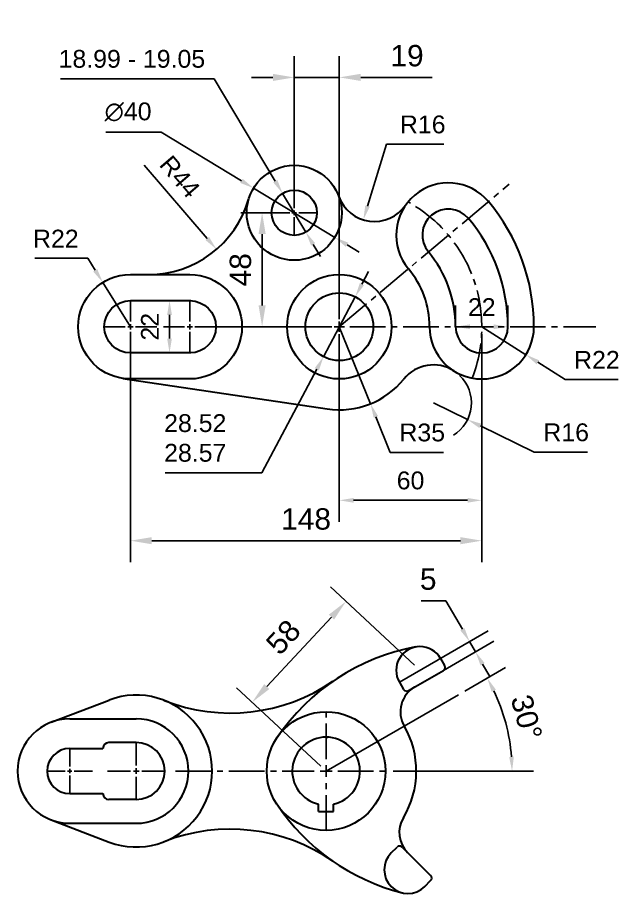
# Model space of a CAD drawing. Header units: millimetres. Extents: x -969 to -345, y 564 to 945.
# Drawn here: x -598.6 to -345.4, y 575.9 to 944.8 of the extents above; entities that cross this region are included whole.
import ezdxf

# ---------------------------------------------------------------- set-up
doc = ezdxf.new("R2010")
doc.units = ezdxf.units.MM
doc.header["$LTSCALE"] = 20
doc.header["$MEASUREMENT"] = 0
doc.linetypes.add('CENTER2', pattern=[1.125, 0.75, -0.125, 0.125, -0.125])
doc.styles.get("Standard").update_dxf_attribs({"font": 'arial.ttf'})
doc.dimstyles.get("Standard").update_dxf_attribs({"dimscale": 50, "dimtxt": 0.18, "dimasz": 0.18, "dimexe": 0.18, "dimexo": 0.0625, "dimgap": 0.09, "dimtad": 1, "dimtoh": 1, "dimdec": 4, "dimdsep": 46, "dimtxsty": 'Standard', "dimcen": 0.09, "dimadec": 0, "dimazin": 0, "dimtfac": 1, "dimtdec": 4, "dimtmove": 0, "dimatfit": 3, "dimfxl": 1, "dimtolj": 1, "dimtzin": 0, "dimarcsym": 0})

# ---------------------------------------------------------------- blocks, each defined once
blk = doc.blocks.new('*U40')
at = {"color": 0, "linetype": 'CENTER2', "transparency": 16777216}
for p, q in [((0, 4.4), (0, 80.67)), ((-52, 0), (-4.4, 0)), ((4.4, 0), (108.09, 0)), ((0, -45.39), (0, -4.4))]:
    blk.add_line(p, q, dxfattribs=at)
at = {"color": 0, "linetype": 'Continuous', "transparency": 16777216}
for p, q in [((-2.2, 0), (2.2, 0)), ((0, -2.2), (0, 2.2))]:
    blk.add_line(p, q, dxfattribs=at)
blk = doc.blocks.new('*U41')
at = {"color": 0, "linetype": 'CENTER2', "transparency": 16777216}
for p, q in [((0, 2.2), (0, 11.12)), ((-11.12, 0), (-2.2, 0)), ((2.2, 0), (11.12, 0)), ((0, -11.12), (0, -2.2))]:
    blk.add_line(p, q, dxfattribs=at)
at = {"color": 0, "linetype": 'Continuous', "transparency": 16777216}
for p, q in [((-1.1, 0), (1.1, 0)), ((0, -1.1), (0, 1.1))]:
    blk.add_line(p, q, dxfattribs=at)
blk = doc.blocks.new('*U42')
at = {"color": 0, "linetype": 'CENTER2', "transparency": 16777216}
for p, q in [((0, 2.2), (0, 11.12)), ((-11.12, 0), (-2.2, 0)), ((2.2, 0), (11.12, 0)), ((0, -11.12), (0, -2.2))]:
    blk.add_line(p, q, dxfattribs=at)
at = {"color": 0, "linetype": 'Continuous', "transparency": 16777216}
for p, q in [((-1.1, 0), (1.1, 0)), ((0, -1.1), (0, 1.1))]:
    blk.add_line(p, q, dxfattribs=at)
blk = doc.blocks.new('*U43')
at = {"color": 0, "linetype": 'CENTER2', "transparency": 16777216}
for p, q in [((0, 1.902), (0, 9.63)), ((-9.63, 0), (-1.902, 0)), ((1.902, 0), (9.63, 0)), ((0, -9.63), (0, -1.902))]:
    blk.add_line(p, q, dxfattribs=at)
at = {"color": 0, "linetype": 'Continuous', "transparency": 16777216}
for p, q in [((-0.951, 0), (0.951, 0)), ((0, -0.951), (0, 0.951))]:
    blk.add_line(p, q, dxfattribs=at)
blk = doc.blocks.new('*D44')
at = {"color": 0, "lineweight": -2, "transparency": 16777216}
for p, q in [((-591.35, 843.39), (-569, 843.39)), ((-569, 843.39), (-565.83, 838.3)), ((-551.01, 814.54), (-562.65, 833.21))]:
    blk.add_line(p, q, dxfattribs=at)
at = {"color": 0, "transparency": 16777216}
blk.add_solid([(-564.98, 838.83), (-566.68, 837.77), (-562.65, 833.21)], dxfattribs=at)
at = {"layer": 'Defpoints', "color": 0, "transparency": 16777216}
for p in [(-562.65, 833.21), (-551.01, 814.54)]:
    blk.add_point(p, dxfattribs=at)
at = {"color": 0, "transparency": 16777216, "insert": (-582.43, 851.66), "char_height": 7.5, "attachment_point": 5}
blk.add_mtext('\\A1;R22', dxfattribs=at)
blk = doc.blocks.new('*D45')
at = {"color": 0, "lineweight": -2, "transparency": 16777216}
for p, q in [((-403.01, 814.54), (-384.42, 802.78)), ((-367.92, 792.33), (-379.35, 799.57)), ((-345.57, 792.33), (-367.92, 792.33))]:
    blk.add_line(p, q, dxfattribs=at)
at = {"color": 0, "transparency": 16777216}
blk.add_solid([(-378.82, 800.41), (-379.89, 798.72), (-384.42, 802.78)], dxfattribs=at)
at = {"layer": 'Defpoints', "color": 0, "transparency": 16777216}
for p in [(-403.01, 814.54), (-384.42, 802.78)]:
    blk.add_point(p, dxfattribs=at)
at = {"color": 0, "transparency": 16777216, "insert": (-354.5, 800.6), "char_height": 7.5, "attachment_point": 5}
blk.add_mtext('\\A1;R22', dxfattribs=at)
blk = doc.blocks.new('*D46')
at = {"color": 0, "lineweight": -2, "transparency": 16777216}
for p, q in [((-423.37, 782.45), (-409, 775.43)), ((-380.91, 761.71), (-403.6, 772.8)), ((-358.49, 761.71), (-380.91, 761.71))]:
    blk.add_line(p, q, dxfattribs=at)
blk.add_arc((-423.37, 782.45), 16, 301.7392, 46.4149, dxfattribs=at)
at = {"color": 0, "transparency": 16777216}
blk.add_solid([(-403.16, 773.7), (-404.04, 771.9), (-409, 775.43)], dxfattribs=at)
at = {"layer": 'Defpoints', "color": 0, "transparency": 16777216}
for p in [(-423.37, 782.45), (-409, 775.43)]:
    blk.add_point(p, dxfattribs=at)
at = {"color": 0, "transparency": 16777216, "insert": (-367.45, 770.04), "char_height": 7.5, "attachment_point": 5}
blk.add_mtext('\\A1;R16', dxfattribs=at)
blk = doc.blocks.new('*D47')
at = {"color": 0, "lineweight": -2, "transparency": 16777216}
for p, q in [((-443.13, 891.37), (-451.13, 865.32)), ((-418.92, 891.37), (-443.13, 891.37))]:
    blk.add_line(p, q, dxfattribs=at)
at = {"color": 0, "transparency": 16777216}
blk.add_solid([(-452.09, 865.61), (-450.17, 865.03), (-452.89, 859.59)], dxfattribs=at)
at = {"layer": 'Defpoints', "color": 0, "transparency": 16777216}
for p in [(-448.19, 874.88), (-452.89, 859.59)]:
    blk.add_point(p, dxfattribs=at)
at = {"color": 0, "transparency": 16777216, "insert": (-427.88, 899.7), "char_height": 7.5, "attachment_point": 5}
blk.add_mtext('\\A1;R16', dxfattribs=at)
blk = doc.blocks.new('*D48')
at = {"color": 0, "lineweight": -2, "transparency": 16777216}
for p, q in [((-463.01, 814.54), (-449.86, 782.1)), ((-441.56, 761.64), (-447.61, 776.54)), ((-419.09, 761.64), (-441.56, 761.64))]:
    blk.add_line(p, q, dxfattribs=at)
at = {"color": 0, "transparency": 16777216}
blk.add_solid([(-446.68, 776.92), (-448.53, 776.17), (-449.86, 782.1)], dxfattribs=at)
at = {"layer": 'Defpoints', "color": 0, "transparency": 16777216}
for p in [(-463.01, 814.54), (-449.86, 782.1)]:
    blk.add_point(p, dxfattribs=at)
at = {"color": 0, "transparency": 16777216, "insert": (-428.08, 769.97), "char_height": 7.5, "attachment_point": 5}
blk.add_mtext('\\A1;R35', dxfattribs=at)
blk = doc.blocks.new('*D49')
at = {"color": 0, "lineweight": -2, "transparency": 16777216}
blk.add_line((-545.18, 882.57), (-518.66, 851.72), dxfattribs=at)
at = {"color": 0, "transparency": 16777216}
blk.add_solid([(-517.9, 852.37), (-519.42, 851.07), (-514.75, 847.17)], dxfattribs=at)
at = {"layer": 'Defpoints', "color": 0, "transparency": 16777216}
for p in [(-543.43, 880.54), (-514.75, 847.17)]:
    blk.add_point(p, dxfattribs=at)
at = {"color": 0, "transparency": 16777216, "insert": (-530.16, 877.75), "char_height": 7.5, "attachment_point": 5, "rotation": 310.6769}
blk.add_mtext('\\A1;R44', dxfattribs=at)
blk = doc.blocks.new('*D50')
at = {"color": 0, "lineweight": -2, "transparency": 16777216}
for p, q in [((-453.52, 832.45), (-450.71, 837.75)), ((-456.33, 827.15), (-469.7, 801.93)), ((-495.59, 753.06), (-472.51, 796.63)), ((-536.42, 753.06), (-495.59, 753.06))]:
    blk.add_line(p, q, dxfattribs=at)
at = {"color": 0, "transparency": 16777216}
for points in [[(-454.4, 832.92), (-452.64, 831.98), (-456.33, 827.15)], [(-473.39, 797.1), (-471.62, 796.16), (-469.7, 801.93)]]:
    blk.add_solid(points, dxfattribs=at)
at = {"layer": 'Defpoints', "color": 0, "transparency": 16777216}
for p in [(-456.33, 827.15), (-469.7, 801.93)]:
    blk.add_point(p, dxfattribs=at)
at = {"color": 0, "transparency": 16777216, "insert": (-523.7, 767.66), "char_height": 7.5, "attachment_point": 5}
blk.add_mtext('\\A1;28.52 \\P28.57', dxfattribs=at)
blk = doc.blocks.new('*D51')
at = {"color": 0, "lineweight": -2, "transparency": 16777216}
for p, q in [((-561.44, 896.46), (-538.06, 896.46)), ((-538.06, 896.46), (-504.26, 876)), ((-464.9, 852.19), (-499.12, 872.89)), ((-459.77, 849.08), (-454.64, 845.97))]:
    blk.add_line(p, q, dxfattribs=at)
at = {"color": 0, "transparency": 16777216}
for points in [[(-503.74, 876.86), (-504.78, 875.14), (-499.12, 872.89)], [(-459.25, 849.94), (-460.29, 848.22), (-464.9, 852.19)]]:
    blk.add_solid(points, dxfattribs=at)
at = {"layer": 'Defpoints', "color": 0, "transparency": 16777216}
for p in [(-499.12, 872.89), (-464.9, 852.19)]:
    blk.add_point(p, dxfattribs=at)
at = {"color": 0, "transparency": 16777216, "insert": (-552, 904.99), "char_height": 7.5, "attachment_point": 5}
blk.add_mtext('\\A1;∅40', dxfattribs=at)
blk = doc.blocks.new('*D52')
at = {"color": 0, "lineweight": -2, "transparency": 16777216}
for p, q in [((-580.49, 918.99), (-515.8, 918.99)), ((-515.8, 918.99), (-489.98, 875.85)), ((-477.13, 854.38), (-486.9, 870.7)), ((-474.05, 849.23), (-470.97, 844.08))]:
    blk.add_line(p, q, dxfattribs=at)
at = {"color": 0, "transparency": 16777216}
for points in [[(-489.12, 876.36), (-490.84, 875.33), (-486.9, 870.7)], [(-473.19, 849.75), (-474.91, 848.72), (-477.13, 854.38)]]:
    blk.add_solid(points, dxfattribs=at)
at = {"layer": 'Defpoints', "color": 0, "transparency": 16777216}
for p in [(-486.9, 870.7), (-477.13, 854.38)]:
    blk.add_point(p, dxfattribs=at)
at = {"color": 0, "transparency": 16777216, "insert": (-550.4, 927.32), "char_height": 7.5, "attachment_point": 5}
blk.add_mtext('\\A1;18.99 - 19.05', dxfattribs=at)
blk = doc.blocks.new('*D53')
at = {"color": 0, "lineweight": -2, "transparency": 16777216}
for p, q in [((-547.89, 825.54), (-525.54, 825.54)), ((-534.54, 819.54), (-534.54, 809.54)), ((-547.89, 803.54), (-525.54, 803.54))]:
    blk.add_line(p, q, dxfattribs=at)
at = {"color": 0, "transparency": 16777216}
for points in [[(-535.54, 819.54), (-533.54, 819.54), (-534.54, 825.54)], [(-535.54, 809.54), (-533.54, 809.54), (-534.54, 803.54)]]:
    blk.add_solid(points, dxfattribs=at)
at = {"layer": 'Defpoints', "color": 0, "transparency": 16777216}
for p in [(-551.01, 825.54), (-551.01, 803.54), (-534.54, 803.54)]:
    blk.add_point(p, dxfattribs=at)
at = {"color": 0, "transparency": 16777216, "insert": (-542.8, 814.54), "char_height": 7.5, "attachment_point": 5, "rotation": 90}
blk.add_mtext('\\A1;22', dxfattribs=at)
blk = doc.blocks.new('*D54')
at = {"color": 0, "lineweight": -2, "transparency": 16777216}
for p, q in [((-414.01, 817.67), (-414.01, 823.54)), ((-392.01, 817.67), (-392.01, 823.54)), ((-398.01, 814.54), (-408.01, 814.54))]:
    blk.add_line(p, q, dxfattribs=at)
at = {"color": 0, "transparency": 16777216}
for points in [[(-408.01, 815.54), (-408.01, 813.54), (-414.01, 814.54)], [(-398.01, 815.54), (-398.01, 813.54), (-392.01, 814.54)]]:
    blk.add_solid(points, dxfattribs=at)
at = {"layer": 'Defpoints', "color": 0, "transparency": 16777216}
for p in [(-414.01, 814.54), (-414.01, 814.54), (-392.01, 814.54)]:
    blk.add_point(p, dxfattribs=at)
at = {"color": 0, "transparency": 16777216, "insert": (-403.01, 822.81), "char_height": 7.5, "attachment_point": 5}
blk.add_mtext('\\A1;22', dxfattribs=at)
blk = doc.blocks.new('*D55')
at = {"color": 0, "lineweight": -2, "transparency": 16777216}
for p, q in [((-463.01, 811.42), (-463.01, 732.44)), ((-403.01, 811.42), (-403.01, 732.44)), ((-409.01, 741.44), (-457.01, 741.44))]:
    blk.add_line(p, q, dxfattribs=at)
at = {"color": 0, "transparency": 16777216}
for points in [[(-457.01, 742.44), (-457.01, 740.44), (-463.01, 741.44)], [(-409.01, 742.44), (-409.01, 740.44), (-403.01, 741.44)]]:
    blk.add_solid(points, dxfattribs=at)
at = {"layer": 'Defpoints', "color": 0, "transparency": 16777216}
for p in [(-463.01, 814.54), (-403.01, 814.54), (-463.01, 741.44)]:
    blk.add_point(p, dxfattribs=at)
at = {"color": 0, "transparency": 16777216, "insert": (-433.01, 749.77), "char_height": 7.5, "attachment_point": 5}
blk.add_mtext('\\A1;60', dxfattribs=at)
blk = doc.blocks.new('*D56')
at = {"color": 0, "lineweight": -2, "transparency": 16777216}
for p, q in [((-551.01, 811.42), (-551.01, 715.44)), ((-403.01, 811.42), (-403.01, 715.44)), ((-412.01, 724.44), (-542.01, 724.44))]:
    blk.add_line(p, q, dxfattribs=at)
at = {"color": 0, "transparency": 16777216}
for points in [[(-542.01, 725.94), (-542.01, 722.94), (-551.01, 724.44)], [(-412.01, 725.94), (-412.01, 722.94), (-403.01, 724.44)]]:
    blk.add_solid(points, dxfattribs=at)
at = {"layer": 'Defpoints', "color": 0, "transparency": 16777216}
for p in [(-551.01, 814.54), (-403.01, 814.54), (-551.01, 724.44)]:
    blk.add_point(p, dxfattribs=at)
at = {"color": 0, "transparency": 16777216, "insert": (-477.01, 733.54), "char_height": 9, "attachment_point": 5}
blk.add_mtext('\\A1;148', dxfattribs=at)
blk = doc.blocks.new('*D57')
at = {"color": 0, "lineweight": -2, "transparency": 16777216}
for p, q in [((-485.14, 862.54), (-504.54, 862.54)), ((-495.54, 853.54), (-495.54, 823.54)), ((-466.14, 814.54), (-504.54, 814.54))]:
    blk.add_line(p, q, dxfattribs=at)
at = {"color": 0, "transparency": 16777216}
for points in [[(-497.04, 853.54), (-494.04, 853.54), (-495.54, 862.54)], [(-497.04, 823.54), (-494.04, 823.54), (-495.54, 814.54)]]:
    blk.add_solid(points, dxfattribs=at)
at = {"layer": 'Defpoints', "color": 0, "transparency": 16777216}
for p in [(-482.01, 862.54), (-495.54, 814.54), (-463.01, 814.54)]:
    blk.add_point(p, dxfattribs=at)
at = {"color": 0, "transparency": 16777216, "insert": (-504.63, 838.54), "char_height": 9, "attachment_point": 5, "rotation": 90}
blk.add_mtext('\\A1;48', dxfattribs=at)
blk = doc.blocks.new('*D58')
at = {"color": 0, "lineweight": -2, "transparency": 16777216}
for p, q in [((-482.01, 865.67), (-482.01, 928.55)), ((-463.01, 817.67), (-463.01, 928.55)), ((-491.01, 919.55), (-500.01, 919.55)), ((-482.01, 919.55), (-463.01, 919.55)), ((-454.01, 919.55), (-423.95, 919.55))]:
    blk.add_line(p, q, dxfattribs=at)
at = {"color": 0, "transparency": 16777216}
for points in [[(-491.01, 921.05), (-491.01, 918.05), (-482.01, 919.55)], [(-454.01, 921.05), (-454.01, 918.05), (-463.01, 919.55)]]:
    blk.add_solid(points, dxfattribs=at)
at = {"layer": 'Defpoints', "color": 0, "transparency": 16777216}
for p in [(-463.01, 919.55), (-482.01, 862.54), (-463.01, 814.54)]:
    blk.add_point(p, dxfattribs=at)
at = {"color": 0, "transparency": 16777216, "insert": (-434.48, 928.64), "char_height": 9, "attachment_point": 5}
blk.add_mtext('\\A1;19', dxfattribs=at)
blk = doc.blocks.new('*U59')
at = {"color": 0, "linetype": 'CENTER2', "transparency": 16777216}
for p, q in [((0, 5), (0, 25.12)), ((-63.45, 0), (-5, 0)), ((5, 0), (25.12, 0)), ((0, -25.12), (0, -5))]:
    blk.add_line(p, q, dxfattribs=at)
at = {"color": 0, "linetype": 'Continuous', "transparency": 16777216}
for p, q in [((-2.5, 0), (2.5, 0)), ((0, -2.5), (0, 2.5))]:
    blk.add_line(p, q, dxfattribs=at)
blk = doc.blocks.new('*U60')
at = {"color": 0, "linetype": 'CENTER2', "transparency": 16777216}
for p, q in [((0, 2.4), (0, 12.12)), ((-12.12, 0), (-2.4, 0)), ((2.4, 0), (12.12, 0)), ((0, -12.12), (0, -2.4))]:
    blk.add_line(p, q, dxfattribs=at)
at = {"color": 0, "linetype": 'Continuous', "transparency": 16777216}
for p, q in [((-1.2, 0), (1.2, 0)), ((0, -1.2), (0, 1.2))]:
    blk.add_line(p, q, dxfattribs=at)
blk = doc.blocks.new('*U61')
at = {"color": 0, "linetype": 'CENTER2', "transparency": 16777216}
for p, q in [((0, 1.9), (0, 9.62)), ((-9.62, 0), (-1.9, 0)), ((1.9, 0), (9.62, 0)), ((0, -9.62), (0, -1.9))]:
    blk.add_line(p, q, dxfattribs=at)
at = {"color": 0, "linetype": 'Continuous', "transparency": 16777216}
for p, q in [((-0.95, 0), (0.95, 0)), ((0, -0.95), (0, 0.95))]:
    blk.add_line(p, q, dxfattribs=at)
blk = doc.blocks.new('*D62')
at = {"color": 0, "lineweight": -2, "transparency": 16777216}
for p, q in [((-431.34, 672), (-466.77, 704.99)), ((-466.32, 692.27), (-493.58, 663)), ((-470.86, 629.55), (-506.3, 662.54))]:
    blk.add_line(p, q, dxfattribs=at)
at = {"color": 0, "transparency": 16777216}
for points in [[(-467.42, 693.3), (-465.22, 691.25), (-460.19, 698.86)], [(-494.67, 664.02), (-492.48, 661.98), (-499.71, 656.41)]]:
    blk.add_solid(points, dxfattribs=at)
at = {"layer": 'Defpoints', "color": 0, "transparency": 16777216}
for p in [(-429.05, 669.87), (-499.71, 656.41), (-468.58, 627.42)]:
    blk.add_point(p, dxfattribs=at)
at = {"color": 0, "transparency": 16777216, "insert": (-486.6, 683.83), "char_height": 9, "attachment_point": 5, "rotation": 47.0438}
blk.add_mtext('\\A1;58', dxfattribs=at)
blk = doc.blocks.new('*D63')
at = {"color": 0, "lineweight": -2, "transparency": 16777216}
for p, q in [((-410.17, 661.14), (-392.95, 671.09)), ((-440.33, 627.42), (-381.25, 627.42))]:
    blk.add_line(p, q, dxfattribs=at)
blk.add_arc((-468.58, 627.42), 78.33, 4.3901, 25.6099, dxfattribs=at)
at = {"color": 0, "transparency": 16777216}
for points in [[(-398.83, 660.81), (-397.06, 661.75), (-400.74, 666.59)], [(-389.48, 633.46), (-391.48, 633.38), (-390.25, 627.42)]]:
    blk.add_solid(points, dxfattribs=at)
at = {"layer": 'Defpoints', "color": 0, "transparency": 16777216}
for p in [(-412.88, 659.58), (-391.44, 641.02), (-468.58, 627.42), (-463.58, 627.42), (-443.46, 627.42)]:
    blk.add_point(p, dxfattribs=at)
at = {"color": 0, "transparency": 16777216, "insert": (-384.13, 650.05), "char_height": 9, "attachment_point": 5, "rotation": 285}
blk.add_mtext('\\A1;30°', dxfattribs=at)
blk = doc.blocks.new('*D64')
at = {"color": 0, "lineweight": -2, "transparency": 16777216}
for p, q in [((-418.08, 699.14), (-428.55, 699.14)), ((-411.15, 687.13), (-418.08, 699.14)), ((-421.69, 674.12), (-400.36, 686.44)), ((-419.19, 669.79), (-397.86, 682.11)), ((-405.65, 677.61), (-408.15, 681.94)), ((-402.65, 672.41), (-399.65, 667.22))]:
    blk.add_line(p, q, dxfattribs=at)
at = {"color": 0, "transparency": 16777216}
for points in [[(-410.29, 687.63), (-412.02, 686.63), (-408.15, 681.94)], [(-401.79, 672.91), (-403.52, 671.91), (-405.65, 677.61)]]:
    blk.add_solid(points, dxfattribs=at)
at = {"layer": 'Defpoints', "color": 0, "transparency": 16777216}
for p in [(-408.15, 681.94), (-424.4, 672.56), (-421.9, 668.23)]:
    blk.add_point(p, dxfattribs=at)
at = {"color": 0, "transparency": 16777216, "insert": (-425.57, 708.21), "char_height": 9, "attachment_point": 5}
blk.add_mtext('\\A1;5', dxfattribs=at)

msp = doc.modelspace()

# ---------------------------------------------------------------- linework, layer by layer
at = {"color": 2, "linetype": 'CENTER2'}
msp.add_line((-463.0136, 814.5403), (-391.44525, 874.59328), dxfattribs=at)
at = {"color": 7, "lineweight": 30}
for p, q in [((-554.2636, 792.78168), (-468.18406, 779.92432)), ((-420.39175, 674.872), (-418.64175, 671.84091)), ((-433.91322, 661.29187), (-419.19079, 669.79187)), ((-437.71226, 664.872), (-435.96226, 661.84091)), ((-584.43258, 647.97232), (-560.00401, 657.31282)), ((-576.57544, 649.42323), (-548.57544, 649.42323)), ((-548.57544, 639.42323), (-560.07544, 639.42323)), ((-576.57544, 636.92323), (-562.57544, 636.92323)), ((-562.57544, 636.92323), (-562.57544, 636.92323)), ((-576.57544, 617.92323), (-562.57544, 617.92323)), ((-548.57544, 615.42323), (-560.07544, 615.42323)), ((-471.72544, 610.35267), (-471.72544, 613.50267)), ((-465.42544, 610.35267), (-465.42544, 613.50267)), ((-471.72544, 610.35267), (-465.42544, 610.35267)), ((-584.43258, 606.87413), (-560.00401, 597.53363)), ((-576.57544, 605.42323), (-548.57544, 605.42323)), ((-441.16231, 592.93903), (-438.68744, 595.4139)), ((-436.56612, 595.4139), (-424.5453, 583.39309)), ((-427.02018, 578.79689), (-424.5453, 581.27177))]:
    msp.add_line(p, q, dxfattribs=at)
at = {"color": 2}
for p, q in [((-437.71226, 664.872), (-421.37819, 674.30248)), ((-419.19079, 669.79187), (-418.87819, 669.97236)), ((-433.91322, 661.29187), (-431.27417, 662.81553)), ((-468.57544, 627.42323), (-412.87819, 659.58005)), ((-468.57544, 641.27963), (-467.88379, 641.67896))]:
    msp.add_line(p, q, dxfattribs=at)
at = {"color": 7, "lineweight": 30}
for points in [[(-551.0136, 836.5403), (-526.0136, 836.5403, -1), (-526.0136, 792.5403), (-551.0136, 792.5403, -1)], [(-551.0136, 825.5403), (-526.0136, 825.5403, -1), (-526.0136, 803.5403), (-551.0136, 803.5403, -1)]]:
    msp.add_lwpolyline(points, format="xyb", close=True, dxfattribs=at)
for centre, radius in [((-482.0136, 862.5403), 20), ((-482.0136, 862.5403), 9.51), ((-463.0136, 814.5403), 22), ((-463.0136, 814.5403), 14.2725), ((-468.57544, 627.42323), 25)]:
    msp.add_circle(centre, radius, dxfattribs=at)
for centre, radius, start, end in [((-417.05093, 853.10756), 22, 40, 220), ((-543.43021, 880.5403), 44, 270, 343.6651772), ((-448.19471, 874.8806), 16, 200.0466964, 325.0420839), ((-463.0136, 814.5403), 82, 0, 40), ((-417.05093, 853.10756), 11, 40, 220), ((-463.0136, 814.5403), 71, 0, 40), ((-463.0136, 814.5403), 49, 0, 40), ((-463.0136, 814.5403), 38, 0, 40), ((-403.0136, 814.5403), 22, 180, 0), ((-403.0136, 814.5403), 11, 180, 0), ((-423.37193, 782.45389), 16, 57.6055087, 141.0128955), ((-463.0136, 814.5403), 35, 261.5047584, 321.0128955), ((-414.614, 591.18564), 90, 100.3974343, 146.1168214), ((-429.05201, 669.872), 10, 30, 210), ((-419.94079, 671.09091), 1.5, 300, 30), ((-508.84308, 727.84902), 76, 248.414317, 304.5861719), ((-425.27417, 652.42323), 12, 120, 210), ((-434.66322, 662.59091), 1.5, 210, 300), ((-548.57544, 627.42323), 32, 249.0751676, 110.9248324), ((-576.57544, 627.42323), 22, 90, 270), ((-548.57544, 627.42323), 22, 270, 90), ((-468.57544, 627.42323), 38, 328.8865404, 30), ((-560.07544, 636.92323), 2.5, 90, 180), ((-548.57544, 627.42323), 12, 270, 90), ((-468.57544, 627.42323), 14.2725, 282.7503945, 257.2496055), ((-576.57544, 627.42323), 9.5, 90, 270), ((-560.07544, 617.92323), 2.5, 180, 270), ((-414.45318, 663.42018), 90, 213.6280499, 255.7900443), ((-425.76815, 601.5865), 12, 148.8865404, 225), ((-508.96234, 526.95033), 76, 55.2963217, 111.5176597), ((-437.62678, 594.35324), 1.5, 45, 135), ((-434.09124, 585.86796), 10, 135, 315), ((-425.60596, 582.33243), 1.5, 315, 45)]:
    msp.add_arc(centre, radius, start, end, dxfattribs=at)
at = {"color": 2, "linetype": 'CENTER2'}
msp.add_arc((-463.0136, 814.5403), 60, 338.8720448, 61.1279552, dxfattribs=at)

# ---------------------------------------------------------------- block references
for name, p in [('*U40', (-463.0136, 814.5403)), ('*U43', (-482.0136, 862.5403)), ('*U59', (-468.57544, 627.42323)), ('*U60', (-548.57544, 627.42323)), ('*U61', (-576.57544, 627.42323))]:
    msp.add_blockref(name, p, dxfattribs=at)
at = {"color": 2, "linetype": 'CENTER2', "extrusion": (0, 0, -1)}
for name, p in [('*U41', (551.0136, 814.5403)), ('*U42', (526.0136, 814.5403))]:
    msp.add_blockref(name, p, dxfattribs=at)

# ---------------------------------------------------------------- dimensions: what is measured, and where the dimension line sits
at = {"color": 4}
for p1, p2, text, picture, middle in [((-477.12933, 854.38041), (-486.89788, 870.7002), '18.99 - 19.05', '*D52', (-550.39895, 918.99262)), ((-456.33049, 827.15142), (-469.69671, 801.92919), '28.52 \\P28.57', '*D50', (-523.70413, 753.06269))]:
    dim = msp.add_diameter_dim_2p(p1=p1, p2=p2, text=text, dimstyle='Standard', override={"dimtxt": 0.15, "dimasz": 0.12}, dxfattribs=at)
    dim.commit()
    dim.dimension.update_dxf_attribs({"geometry": picture, "text_midpoint": middle, "dimtype": 163})
for base, p1, p2, picture, middle in [((-463.0136, 919.5481), (-482.0136, 862.5403), (-463.0136, 814.5403), '*D58', (-434.48188, 919.5481)), ((-551.0136, 724.44385), (-403.0136, 814.5403), (-551.0136, 814.5403), '*D56', (-477.0136, 724.44385))]:
    dim = msp.add_linear_dim(base=base, p1=p1, p2=p2, dimstyle='Standard', dxfattribs=at)
    dim.commit()
    dim.dimension.update_dxf_attribs({"geometry": picture, "text_midpoint": middle, "dimtype": 160})
dim = msp.add_diameter_dim_2p(p1=(-464.90224, 852.1865), p2=(-499.12496, 872.89411), dimstyle='Standard', override={"dimtxt": 0.15, "dimasz": 0.12}, dxfattribs=at)
dim.commit()
dim.dimension.update_dxf_attribs({"geometry": '*D51', "text_midpoint": (-552.00291, 896.45546), "dimtype": 163})
for center, mpoint, picture, middle in [((-448.19471, 874.8806), (-452.89111, 859.58537), '*D47', (-427.88185, 891.37043)), ((-543.43021, 880.5403), (-514.75133, 847.17083), '*D49', (-536.41321, 872.37564)), ((-463.0136, 814.5403), (-449.86265, 782.10494), '*D48', (-428.07592, 761.63888)), ((-423.37193, 782.45389), (-408.99514, 775.43193), '*D46', (-367.44954, 761.71334))]:
    dim = msp.add_radius_dim(center=center, mpoint=mpoint, dimstyle='Standard', override={"dimtxt": 0.15, "dimasz": 0.12}, dxfattribs=at)
    dim.commit()
    dim.dimension.update_dxf_attribs({"geometry": picture, "text_midpoint": middle, "dimtype": 164})
dim = msp.add_linear_dim(base=(-495.5375, 814.5403), p1=(-482.0136, 862.5403), p2=(-463.0136, 814.5403), angle=90, dimstyle='Standard', dxfattribs=at)
dim.commit()
dim.dimension.update_dxf_attribs({"geometry": '*D57', "text_midpoint": (-504.63266, 838.5403)})
for center, mpoint, picture, middle in [((-551.0136, 814.5403), (-562.65461, 833.20811), '*D44', (-582.42648, 851.6559)), ((-403.0136, 814.5403), (-384.42305, 802.77632), '*D45', (-354.49688, 800.59809))]:
    dim = msp.add_radius_dim(center=center, mpoint=mpoint, dimstyle='Standard', override={"dimtxt": 0.15, "dimasz": 0.12}, dxfattribs=at)
    dim.commit()
    dim.dimension.update_dxf_attribs({"geometry": picture, "text_midpoint": middle})
dim = msp.add_linear_dim(base=(-414.0136, 814.5403), p1=(-392.0136, 814.5403), p2=(-414.0136, 814.5403), dimstyle='Standard', override={"dimtxt": 0.15, "dimasz": 0.12}, dxfattribs=at)
dim.commit()
dim.dimension.update_dxf_attribs({"geometry": '*D54', "text_midpoint": (-403.0136, 822.80565)})
dim = msp.add_linear_dim(base=(-534.53665, 803.5403), p1=(-551.0136, 825.5403), p2=(-551.0136, 803.5403), angle=90, dimstyle='Standard', override={"dimtxt": 0.15, "dimasz": 0.12}, dxfattribs=at)
dim.commit()
dim.dimension.update_dxf_attribs({"geometry": '*D53', "text_midpoint": (-542.802, 814.5403)})
dim = msp.add_linear_dim(base=(-463.0136, 741.43619), p1=(-403.0136, 814.5403), p2=(-463.0136, 814.5403), dimstyle='Standard', override={"dimtxt": 0.15, "dimasz": 0.12}, dxfattribs=at)
dim.commit()
dim.dimension.update_dxf_attribs({"geometry": '*D55', "text_midpoint": (-433.0136, 741.43619), "dimtype": 160})
dim = msp.add_linear_dim(base=(-408.15282, 681.93815), p1=(-421.89511, 668.23054), p2=(-424.39511, 672.56066), angle=120, dimstyle='Standard', override={"dimasz": 0.12}, dxfattribs=at)
dim.commit()
dim.dimension.update_dxf_attribs({"geometry": '*D64', "text_midpoint": (-425.56679, 699.13801), "dimtype": 161})
dim = msp.add_aligned_dim(p1=(-429.05201, 669.872), p2=(-468.57544, 627.42323), distance=-42.5391, dimstyle='Standard', dxfattribs=at)
dim.commit()
dim.dimension.update_dxf_attribs({"geometry": '*D62', "text_midpoint": (-486.60357, 683.83318)})
dim = msp.add_angular_dim_2l(base=(-391.4393, 641.02441), line1=((-468.57544, 627.42323), (-412.87819, 659.58005)), line2=((-463.57544, 627.42323), (-443.45544, 627.42323)), dimstyle='Standard', override={"dimasz": 0.12}, dxfattribs=at)
dim.commit()
dim.dimension.update_dxf_attribs({"geometry": '*D63', "text_midpoint": (-384.13003, 650.05031)})

doc.saveas('drawing.dxf')
